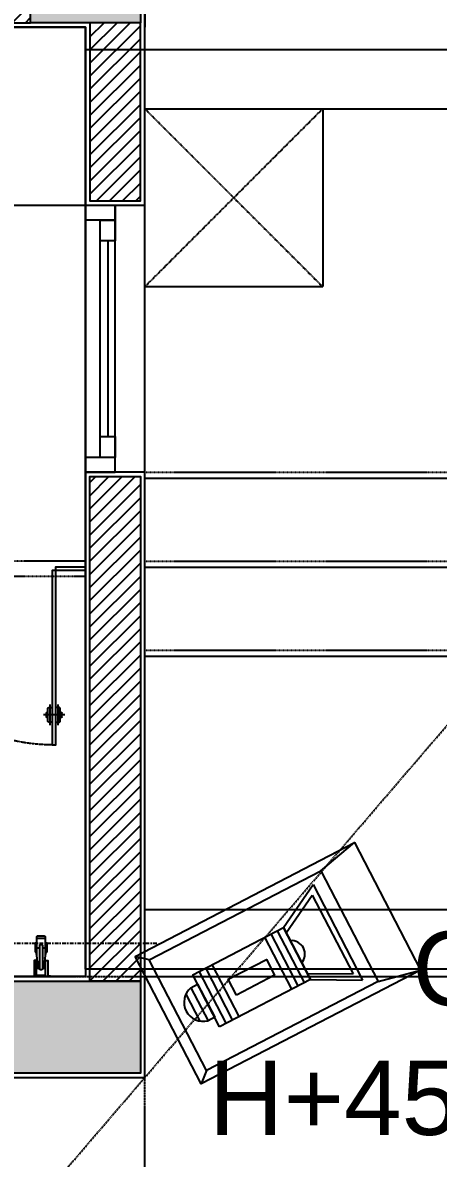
# Model space of a CAD drawing. Header units: inches. Extents: x 1721084 to 1854744, y 225101 to 488646.
# Drawn here: x 1790939 to 1792340, y 364598 to 368426 of the extents above; entities that cross this region are included whole.
import ezdxf
from ezdxf.xclip import XClip

# ---------------------------------------------------------------- set-up
doc = ezdxf.new("R2010")
doc.units = ezdxf.units.IN
doc.header["$MEASUREMENT"] = 0
doc.header["$XCLIPFRAME"] = 0
for name, pattern in [('DASHDOT', [25.4, 12.7, -6.35, 0, -6.35]), ('X-PL-GF$0$X-GRID-T1$0$CENTER2', [1.125, 0.75, -0.125, 0.125, -0.125]), ('X-PL-GF$0$X-PL-GF$0$DASHED', [0.75, 0.5, -0.25]), ('X-PL-GF$0$X-PL-GF$0$DASHEDX2', [1.5, 1, -0.5]), ('X-PL-GF$0$X-WC-GF$0$( Dashed )', [0.75, 0.5, -0.25]), ('X-PL-GF$0$X-WC-GF$0$DASHEDX2', [1.5, 1, -0.5])]:
    doc.linetypes.add(name, pattern=pattern)
for name, color, linetype in [('CAMERA', 2, 'Continuous'), ('DUCT', 11, 'Continuous'), ('TexPCC', 142, 'Continuous'), ('X-PL-GF$0$X-GRID-T1$0$A-GRID', 9, 'X-PL-GF$0$X-GRID-T1$0$CENTER2'), ('X-PL-GF$0$X-PL-GF$0$A-FLOR', 250, 'Continuous'), ('X-PL-GF$0$X-PL-GF$0$A-FLOR-PATT', 250, 'Continuous'), ('X-PL-GF$0$X-PL-GF$0$A-FLOR-VOID', 250, 'X-PL-GF$0$X-PL-GF$0$DASHEDX2'), ('X-PL-GF$0$X-PL-GF$0$A-FLOR-WALL-FNSH', 250, 'Continuous'), ('X-PL-GF$0$X-PL-GF$0$A-XREF', 250, 'Continuous'), ('X-PL-GF$0$X-PL-GF$0$CGXD', 250, 'Continuous'), ('X-PL-GF$0$X-WC-GF$0$A-FLOR-DOOR', 32, 'Continuous'), ('X-PL-GF$0$X-WC-GF$0$A-FLOR-PATT', 250, 'Continuous'), ('X-PL-GF$0$X-WC-GF$0$A-FLOR-VOID', 14, 'X-PL-GF$0$X-WC-GF$0$DASHEDX2'), ('X-PL-GF$0$X-WC-GF$0$A-FLOR-WALL', 7, 'Continuous'), ('X-PL-GF$0$X-WC-GF$0$A-FLOR-WALL-FNSH', 16, 'Continuous'), ('X-PL-GF$0$X-WC-GF$0$A-FLOR-WALL-PART', 33, 'Continuous'), ('X-PL-GF$0$X-WC-GF$0$A-FLOR-WDW', 32, 'Continuous'), ('X-PL-GF$0$X-WC-GF$0$A-FURN-EQPM', 49, 'Continuous'), ('X-PL-GF$0$X-WC-GF$0$A-FURN-EQPM-LOOSE', 49, 'Continuous'), ('X-PL-GF$0$XREF2$0$A-FLOR-COLS-CONC', 250, 'Continuous'), ('X-PL-GF$0$XREF2$0$A-FLOR-PATT', 250, 'Continuous')]:
    doc.layers.add(name, color=color, linetype=linetype)
doc.styles.add('ARIAL', font='arial.ttf')

# ---------------------------------------------------------------- blocks, each defined once
blk = doc.blocks.new('X-PL-GF$0$XREF2')
at = {"layer": 'X-PL-GF$0$XREF2$0$A-FLOR-PATT'}
h = blk.add_hatch(dxfattribs=at)
h.set_pattern_fill('!BTCT', color=256, scale=25, pattern_type=2)
h.set_pattern_definition([(50, (0, 0), (179.315, -15.688), [18.75, -206.25]), (355, (0, 0), (-34.6878, 188.048), [15, -165]), (100.4514, (14.94, -1.3), (144.6273, 172.3599), [15.935, -175.2855]), (46.1842, (0, 50), (266.8103, -41.3798), [28.125, -309.375]), (96.6356, (22.23, 46.55), (233.6657, 243.5295), [23.9026, -262.9282]), (351.1842, (0, 50), (233.6655, 243.5297), [22.5, -247.5]), (21, (25, 37.5), (149.2268, -100.6547), [18.75, -206.25]), (326, (25, 37.5), (60.8288, 181.2875), [15, -165]), (71.4514, (37.44, 29.11), (210.0557, 80.6326), [15.935, -175.2855]), (37.5, (0, 0), (3.03996, 83.22346), [0, -163, 0, -167.5, 0, -165.625]), (7.5, (0, 0), (65.7674, 98.60293), [0, -95.5, 0, -159.25, 0, -63.125]), (327.5, (-55.75, 0), (133.4556, -5.63872), [0, -62.5, 0, -195, 0, -258.75]), (317.5, (-80.75, 0), (145.79654, 25.02625), [0, -81.25, 0, -129.5, 0, -183.75]), (45, (0, 0), (-75.1301, 75.1301), []), (45, (0, 30.62), (-75.1301, 75.1301), [])])
h.paths.add_polyline_path([(20685, 3915), (20685, 4285), (20315, 4285), (20315, 3915)])
h.paths.add_polyline_path([(20685, 374.6), (20685, 685), (19915, 685), (19915, 374.6)])
h.paths.add_polyline_path([(15485, -985), (15485, -715), (14815, -715), (14815, -985)])
h.paths.add_polyline_path([(15385, 3915), (15385, 4385), (15015, 4385), (15015, 3915)])
h.paths.add_polyline_path([(8785, 5465), (8785, 5935), (8215, 5935), (8215, 5465)])
h.paths.add_polyline_path([(4265, -985), (4735, -985), (4735, -615), (4265, -615)])
h.paths.add_polyline_path([(385, 15), (385, 385), (15, 385), (15, 15)])
h.paths.add_polyline_path([(15, 5935), (15, 5465), (585, 5465), (585, 5935)])
h.paths.add_polyline_path([(4735, 11575.6), (4265, 11603.3), (4265, 11215), (4735, 11215)])
h.paths.add_polyline_path([(8785, 11336.6), (8415, 11358.4), (8415, 10965), (8785, 10965)])
h.paths.add_polyline_path([(8785, -615), (8415, -615), (8415, -985), (8785, -985)])
h.paths.add_polyline_path([(15, 11335), (15, 10965), (385, 10965), (385, 11335)])
h.paths.add_polyline_path([(15485, 10941.1), (15015, 10968.9), (15015, 10665), (15485, 10665)])
h.paths.add_polyline_path([(20685, 10634.3), (20315, 10656.1), (20315, 10215), (20685, 10215)])
at = {"layer": 'X-PL-GF$0$XREF2$0$A-FLOR-COLS-CONC'}
for points in [[(20315, 4285), (20685, 4285), (20685, 3915), (20315, 3915)], [(19915, 685), (20685, 685), (20685, 374.6), (19915, 374.6)]]:
    blk.add_lwpolyline(points, close=True, dxfattribs=at)
blk = doc.blocks.new('X-PL-GF$0$X-GRID-T1')
at = {"layer": 'X-PL-GF$0$X-GRID-T1$0$A-GRID', "ltscale": 8}
for p, q in [((20700, -4800), (20700, 15788.2)), ((19300, 700), (29677.8, 700))]:
    blk.add_line(p, q, dxfattribs=at)
blk = doc.blocks.new('X-PL-GF$0$X-PL-GF$0$HTH')
at = {"layer": 'X-PL-GF$0$X-PL-GF$0$A-FLOR-VOID', "color": 106, "linetype": 'X-PL-GF$0$X-PL-GF$0$DASHEDX2', "ltscale": 2}
for points in [[(3400, -3100), (0, -3100), (0, 0), (4400, 0), (4400, -1200), (3400, -1200), (3400, -3100)], [(1700, -200), (1700, -2900), (200, -2900), (200, -200), (1700, -200)], [(200, -200), (800, -800)], [(200, -800), (800, -200)], [(800, -200), (800, -800), (200, -800)]]:
    blk.add_lwpolyline(points, dxfattribs=at)
blk = doc.blocks.new('X-PL-GF$0$X-WC-GF$0$A$C24E1479B')
for p, q in [((26.9, 32.1), (26.9, 111.3)), ((29.4, 113.8), (34.4, 113.8)), ((31.9, 113.8), (31.9, 113.8)), ((36.9, 32.1), (36.9, 111.3)), ((17.9, 41), (26.9, 41)), ((36.9, 41), (45.9, 41)), ((21.9, 7.7), (41.9, 7.7)), ((29.4, 29.6), (34.4, 29.6))]:
    blk.add_line(p, q)
for points in [[(0, 135.8), (0, 137.5)], [(0, 137.5), (8.9, 137.5)], [(0, 135.8), (8.9, 134.4)], [(16.6, 137.5), (47.2, 137.5)], [(16.6, 132.9), (47.2, 132.9)], [(18.9, 132.9), (19.4, 132.9)], [(54.9, 137.5), (63.8, 137.5)], [(63.8, 135.8), (54.9, 134.4)], [(63.8, 135.8), (63.8, 137.5)], [(19.9, 88.5), (19.9, 109.5), (27, 109.5)], [(36.8, 109.5), (43.9, 109.5), (43.9, 88.5)], [(17.9, 26.2), (11.7, 26.2), (11.7, 52.7), (17.9, 52.7)], [(12.8, 52.7), (12.8, 55.5), (17.9, 55.5)], [(14.5, 55.5), (15.6, 62.4), (17.9, 62.4)], [(45.9, 62.4), (48.2, 62.4), (49.3, 55.5)], [(45.9, 55.5), (51, 55.5), (51, 52.7)], [(45.9, 52.7), (52.1, 52.7), (52.1, 26.2), (45.9, 26.2)], [(12.8, 26.2), (12.8, 24.2), (14.5, 24.2)], [(14.5, 24.2), (17.9, 23.6)], [(45.9, 23.6), (49.3, 24.2)], [(49.3, 24.2), (51, 24.2), (51, 26.2)]]:
    blk.add_lwpolyline(points)
for points in [[(16.6, 137.5), (16.6, 83.5), (8.9, 83.5), (8.9, 137.5)], [(47.2, 137.5), (47.2, 83.5), (54.9, 83.5), (54.9, 137.5)]]:
    blk.add_lwpolyline(points, close=True)
for points in [[(16.6, 83.5, 0.019705), (18.7, 74.5, 0.799179)], [(26.9, 88.5), (19.9, 88.5), (17.9, 64.9), (17.9, 44), (17.9, 11), (17.9, 4, 0.414214), (21.9, 0), (41.9, 0, 0.414214), (45.9, 4), (45.9, 11), (45.9, 44), (45.9, 64.9), (43.9, 88.5), (36.9, 88.5)], [(47.2, 83.5, -0.019705), (45.1, 74.5, -0.799179)]]:
    blk.add_lwpolyline(points, format="xyb")
for centre, radius, start, end in [((29.4, 111.3), 2.5, 90, 180), ((34.4, 111.3), 2.5, 0, 90), ((21.9, 11.7), 4, 180, 270), ((29.4, 32.1), 2.5, 180, 270), ((34.4, 32.1), 2.5, 270, 0), ((41.9, 11.7), 4, 270, 0)]:
    blk.add_arc(centre, radius, start, end)
blk = doc.blocks.new('X-PL-GF$0$X-WC-GF$0$vach 700')
for points in [[(-12.1, 588), (-0.1, 588), (0, 0), (-12, 0), (-12.1, 588)], [(-32, 492), (-32, 482)], [(20, 492), (20, 482)]]:
    blk.add_lwpolyline(points)
for points in [[(-12, 512), (-22, 512, 0.414214), (-27, 507), (-27, 467, 0.414214), (-22, 462), (-12, 462)], [(0, 512), (10, 512, -0.414214), (15, 507), (15, 467, -0.414214), (10, 462), (0, 462)]]:
    blk.add_lwpolyline(points, format="xyb")
at = {"color": 8, "linetype": 'X-PL-GF$0$X-WC-GF$0$( Dashed )', "ltscale": 0.5}
for points in [[(-19.5, 522), (-19.5, 452)], [(7.5, 522), (7.5, 452)], [(30, 487), (-42, 487)]]:
    blk.add_lwpolyline(points, dxfattribs=at)
at = {"color": 8, "linetype": 'X-PL-GF$0$X-WC-GF$0$DASHEDX2', "ltscale": 1.7}
blk.add_arc((-12, 0), 588, 90.0103, 179.9986, dxfattribs=at)
at = {"color": 8, "linetype": 'X-PL-GF$0$X-WC-GF$0$( Dashed )', "ltscale": 1.7}
blk.add_arc((-12, 0), 588, 88.8306, 88.8423, dxfattribs=at)
for centre, start, end in [((-27, 492), 90, 180), ((-27, 482), 180, 270), ((15, 492), 0, 90), ((15, 482), 270, 0)]:
    blk.add_arc(centre, 5, start, end)
blk = doc.blocks.new('*U293')
at = {"color": 0, "ltscale": 40}
for p, q in [((-600, 100), (300, 100)), ((300, 0), (-600, 0))]:
    blk.add_line(p, q, dxfattribs=at)
at = {"ltscale": 40}
for p, q in [((180, 75), (-480, 75)), ((-480, 50), (180, 50))]:
    blk.add_line(p, q, dxfattribs=at)
at = {"color": 0, "lineweight": -2}
for points in [[(-600, 100), (-550, 100), (-550, 0), (-600, 0)], [(300, 100), (250, 100), (250, 0), (300, 0)]]:
    blk.add_lwpolyline(points, close=True, dxfattribs=at)
at = {"ltscale": 40}
for points in [[(-550, 50), (-480, 50), (-480, 100), (-550, 100)], [(180, 50), (250, 50), (250, 100), (180, 100)]]:
    blk.add_lwpolyline(points, close=True, dxfattribs=at)
blk = doc.blocks.new('X-PL-GF$0$X-WC-GF')
at = {"layer": 'X-PL-GF$0$X-WC-GF$0$A-FLOR-PATT'}
h = blk.add_hatch(dxfattribs=at)
h.set_pattern_fill('ANSI31', color=250, scale=250)
h.paths.add_polyline_path([(20315, 3915), (20315, 4085), (15385, 4085), (15385, 3915), (16715, 3915), (16715, 3825), (16785, 3825), (16785, 3915)])
h = blk.add_hatch(dxfattribs=at)
h.set_pattern_fill('ANSI31', color=250, scale=250)
h.paths.add_polyline_path([(14625, 2485), (14625, 2415), (15415, 2415), (15415, 1185), (14815, 1185), (14815, -715), (14885, -715), (14885, 1115), (15485, 1115), (15485, 2415), (15675, 2415), (15675, 2485)])
h.paths.add_polyline_path([(14815, -715), (14515, -715), (14515, -985), (14815, -985)])
h.paths.add_polyline_path([(15485, -815), (15485, -985), (15785, -985), (15785, -815)])
h.paths.add_polyline_path([(20085, 374.6), (19915, 374.6), (19915, 0, -0.414214), (19100, -815), (16715, -815), (16715, -985), (19100, -985, 0.414214), (20085, 0)])
h.paths.add_polyline_path([(20515, 685), (20685, 685), (20685, 2385), (20585, 2385), (20515, 2385)])
h.paths.add_polyline_path([(20685, 3915), (20515, 3915), (20515, 3315), (20685, 3315)])
h.paths.add_polyline_path([(17715, 2015), (17715, 615), (19915, 615), (19915, 685), (17785, 685), (17785, 2085), (16785, 2085), (16785, 2885), (16715, 2885), (16715, 2485), (16615, 2485), (16615, 2415), (16715, 2415), (16715, 615), (16785, 615), (16785, 2015)])
at = {"layer": 'X-PL-GF$0$X-WC-GF$0$A-FLOR-DOOR'}
blk.add_lwpolyline([(20500, 2069), (20400, 2069), (20400, 2081), (20500, 2081)], close=True, dxfattribs=at)
at = {"layer": 'X-PL-GF$0$X-WC-GF$0$A-FLOR-VOID', "color": 251}
blk.add_lwpolyline([(20500, 2100), (17800, 2100), (17800, 2050), (20500, 2050)], close=True, dxfattribs=at)
at = {"layer": 'X-PL-GF$0$X-WC-GF$0$A-FLOR-WALL'}
for points in [[(16715, 3825), (16785, 3825), (16785, 3915), (20315, 3915), (20315, 4085), (15385, 4085)], [(20515, 3915), (20515, 3315), (20685, 3315), (20685, 3915), (20515, 3915)]]:
    blk.add_lwpolyline(points, dxfattribs=at)
blk.add_lwpolyline([(20685, 685), (20515, 685), (20515, 2385), (20585, 2385), (20585, 2385), (20685, 2385)], close=True, dxfattribs=at)
at = {"layer": 'X-PL-GF$0$X-WC-GF$0$A-FLOR-WALL-FNSH', "ltscale": 200}
blk.add_lwpolyline([(15385, 3900), (16700, 3900), (16700, 3810), (16800, 3810), (16800, 3900), (20500, 3900), (20500, 3300), (20700, 3300), (20700, 3900)], dxfattribs=at)
at = {"layer": 'X-PL-GF$0$X-WC-GF$0$A-FLOR-WALL-FNSH'}
for points in [[(20500, 3300), (20700, 3300), (20700, 3900)], [(20100, 359.6), (20700, 359.6), (20700, 2400), (20500, 2400), (20500, 700), (17800, 700)]]:
    blk.add_lwpolyline(points, dxfattribs=at)
at = {"layer": 'X-PL-GF$0$X-WC-GF$0$A-FLOR-WALL-PART'}
blk.add_lwpolyline([(20700, 2400), (20700, 3300)], dxfattribs=at)
at = {"layer": 'X-PL-GF$0$X-WC-GF$0$A-FURN-EQPM'}
blk.add_lwpolyline([(18500, 3900), (18500, 3300), (20500, 3300), (20500, 3900)], close=True, dxfattribs=at)
at = {"layer": 'X-PL-GF$0$X-WC-GF$0$A-FLOR-DOOR', "xscale": -1, "rotation": 180}
blk.add_blockref('X-PL-GF$0$X-WC-GF$0$vach 700', (20400, 2069), dxfattribs=at)
at = {"layer": 'X-PL-GF$0$X-WC-GF$0$A-FLOR-WDW', "xscale": -1, "rotation": 270}
blk.add_blockref('*U293', (20500, 3000), dxfattribs=at)
at = {"layer": 'X-PL-GF$0$X-WC-GF$0$A-FURN-EQPM-LOOSE', "xscale": -1, "rotation": 180}
blk.add_blockref('X-PL-GF$0$X-WC-GF$0$A$C24E1479B', (20318.1, 837.5), dxfattribs=at)
blk.add_blockref('X-PL-GF$0$X-WC-GF$0$A$C24E1479B', (20318.1, 837.5), dxfattribs=at)
blk = doc.blocks.new('X-PL-GF')
at = {"layer": 'X-PL-GF$0$X-PL-GF$0$A-FLOR'}
for points in [[(20700, 2380), (22167.2, 2380, 0.218715), (22652.7, 2603.1), (26273.9, 6820.3, 0.179259), (26520, 7484.8), (26520, 10100.4, 0.082419), (26486.8, 10300.7), (25853.8, 12155)], [(20700, 2080), (22167.2, 2080, 0.218715), (22880.3, 2407.6), (26501.5, 6624.8, 0.179259), (26820, 7484.8), (26820, 10100.4, 0.082419), (26770.7, 10397.6), (26177.3, 12135.9)], [(20700, 1780), (22167.2, 1780, 0.218715), (23107.9, 2212.2), (26729.1, 6429.4, 0.179259), (27120, 7484.8), (27120, 10100.4, 0.082419), (27054.6, 10494.5), (26500.8, 12116.8)]]:
    blk.add_lwpolyline(points, format="xyb", dxfattribs=at)
at = {"layer": 'X-PL-GF$0$X-PL-GF$0$A-FLOR', "color": 8, "linetype": 'X-PL-GF$0$X-PL-GF$0$DASHEDX2'}
for points in [[(20700, 2400), (22167.2, 2400, 0.218715), (22637.6, 2616.1), (26258.7, 6833.3, 0.179259), (26500, 7484.8), (26500, 10100.4, 0.082419), (26467.8, 10294.2), (25834.9, 12148.5)], [(20700, 2100), (22167.2, 2100, 0.218715), (22865.2, 2420.7), (26486.3, 6637.9, 0.179259), (26800, 7484.8), (26800, 10100.4, 0.082419), (26751.7, 10391.2), (26158.4, 12129.5)], [(20700, 1800), (22167.2, 1800, 0.218715), (23092.8, 2225.2), (26713.9, 6442.4, 0.179259), (27100, 7484.8), (27100, 10100.4, 0.082419), (27035.7, 10488.1), (26481.9, 12110.4)]]:
    blk.add_lwpolyline(points, format="xyb", dxfattribs=at)
at = {"layer": 'X-PL-GF$0$X-PL-GF$0$A-FLOR-WALL-FNSH'}
blk.add_lwpolyline([(20300, 4100), (20300, 4300), (20700, 4300), (20700, 3900)], dxfattribs=at)
at = {"layer": 'X-PL-GF$0$X-PL-GF$0$A-FLOR-PATT', "color": 4}
blk.add_blockref('X-PL-GF$0$X-PL-GF$0$HTH', (20500, 3825), dxfattribs=at)
at = {"layer": 'X-PL-GF$0$X-PL-GF$0$A-XREF'}
for name in ['X-PL-GF$0$X-GRID-T1', 'X-PL-GF$0$XREF2']:
    blk.add_blockref(name, (0, 0), dxfattribs=at)
blk.add_blockref('X-PL-GF$0$X-WC-GF', (0, 0), dxfattribs=at)
at = {"layer": 'X-PL-GF$0$X-PL-GF$0$CGXD', "linetype": 'X-PL-GF$0$X-PL-GF$0$DASHED', "ltscale": 7}
blk.add_line((17815.2, -3000), (32109, 13646.6), dxfattribs=at)
blk = doc.blocks.new('CCN')
at = {"layer": 'CAMERA', "color": 252}
for p, q in [((139315.9, 51989.4), (139763.9, 51989.4)), ((139315.9, 51934.1), (139763.9, 51934.1)), ((139315.9, 51878.8), (139763.9, 51878.8)), ((139315.9, 51424), (139763.9, 51424)), ((139315.9, 51368.8), (139763.9, 51368.8)), ((139315.9, 51313.5), (139763.9, 51313.5)), ((139368.7, 51263), (139203.1, 50952.4)), ((139718.2, 51263), (139883.7, 50952.4))]:
    blk.add_line(p, q, dxfattribs=at)
at = {"layer": 'CAMERA'}
for p, q in [((139315.9, 51263), (139128, 50910.6)), ((139763.9, 51263), (139951.8, 50910.6))]:
    blk.add_line(p, q, dxfattribs=at)
blk.add_lwpolyline([(139315.9, 52046.8), (139763.9, 52046.8), (139763.9, 51263), (139315.9, 51263)], close=True, dxfattribs=at)
at = {"layer": 'CAMERA', "color": 252}
blk.add_lwpolyline([(139471.6, 51820.4), (139608.2, 51820.4), (139608.2, 51491.4), (139471.6, 51491.4)], close=True, dxfattribs=at)
at = {"layer": 'CAMERA'}
for points in [[(139315.9, 51263), (139763.9, 51263)], [(139951.8, 50910.6), (139128, 50910.6)]]:
    blk.add_lwpolyline(points, dxfattribs=at)
at = {"layer": 'CAMERA', "color": 252}
blk.add_lwpolyline([(139883.7, 50952.4), (139203.1, 50952.4)], dxfattribs=at)
blk.add_arc((139555.6, 51303), 103.9, 202.63328, 337.36672, dxfattribs=at)
blk = doc.blocks.new('C2')
at = {"layer": 'CAMERA', "color": 252}
for p, q in [((140548.3, 51898.5), (140316.7, 51898.5)), ((140574.7, 51841.1), (140290.3, 51841.1))]:
    blk.add_line(p, q, dxfattribs=at)
at = {"layer": 'CAMERA'}
blk.add_lwpolyline([(140574.7, 51841.1), (140574.7, 51783.6), (140290.3, 51783.6), (140290.3, 51841.1)], dxfattribs=at)
blk.add_arc((140432.5, 51810.5), 145.5, 12.11983, 167.88017, dxfattribs=at)
blk.add_blockref('CCN', (892.6, -263.2), dxfattribs=at)
blk = doc.blocks.new('nn')
at = {"layer": 'CAMERA', "color": 252}
for p, q in [((138919.5, -107494.1), (138834.1, -107420.9)), ((140398, -107494.1), (140727.8, -107420.9)), ((138919.5, -107494.1), (140398, -107494.1)), ((138919.5, -108448.2), (138919.5, -107494.1)), ((140398, -107494.1), (140398, -108448.2)), ((138919.5, -108448.2), (138834.1, -108521.4)), ((140398, -108448.2), (138919.5, -108448.2)), ((140398, -108448.2), (140727.8, -108521.4))]:
    blk.add_line(p, q, dxfattribs=at)
at = {"layer": 'CAMERA'}
blk.add_lwpolyline([(138834.1, -107420.9), (140727.8, -107420.9), (140727.8, -108521.4), (138834.1, -108521.4)], close=True, dxfattribs=at)
at = {"layer": 'CAMERA', "rotation": 90}
blk.add_blockref('C2', (190944.9, -248405.7), dxfattribs=at)

msp = doc.modelspace()

# ---------------------------------------------------------------- block references
ref = msp.add_blockref('X-PL-GF', (1770650.4, 364510.6))
XClip(ref).set_block_clipping_path([(-4378.678544014, -12850.407672127), (34696.321455986, 17749.592327873)])

# ---------------------------------------------------------------- next in the draw order: linework, layer by layer
at = {"layer": 'DUCT', "linetype": 'DASHDOT'}
msp.add_lwpolyline([(1783920.1, 364346), (1790256, 364346), (1790256, 365323.5), (1791403.4, 365323.4)], dxfattribs=at)

# ---------------------------------------------------------------- next in the draw order: block references
at = {"layer": 'CAMERA', "xscale": 0.4402944000127419, "yscale": 0.4402944000127419, "zscale": 0.4402944000127419, "rotation": 27.40117466516061}
msp.add_blockref('nn', (1715280.9, 379137.1), dxfattribs=at)

# ---------------------------------------------------------------- next in the draw order: texts
at = {"layer": 'TexPCC', "color": 7, "style": 'ARIAL'}
for s, p in [('CAM - T1 -3', (1792252.4, 365113.2)), ('H+4500', (1791566, 364676.9))]:
    msp.add_text(s, height=250, dxfattribs=at).set_placement(p)

doc.saveas('drawing.dxf')
